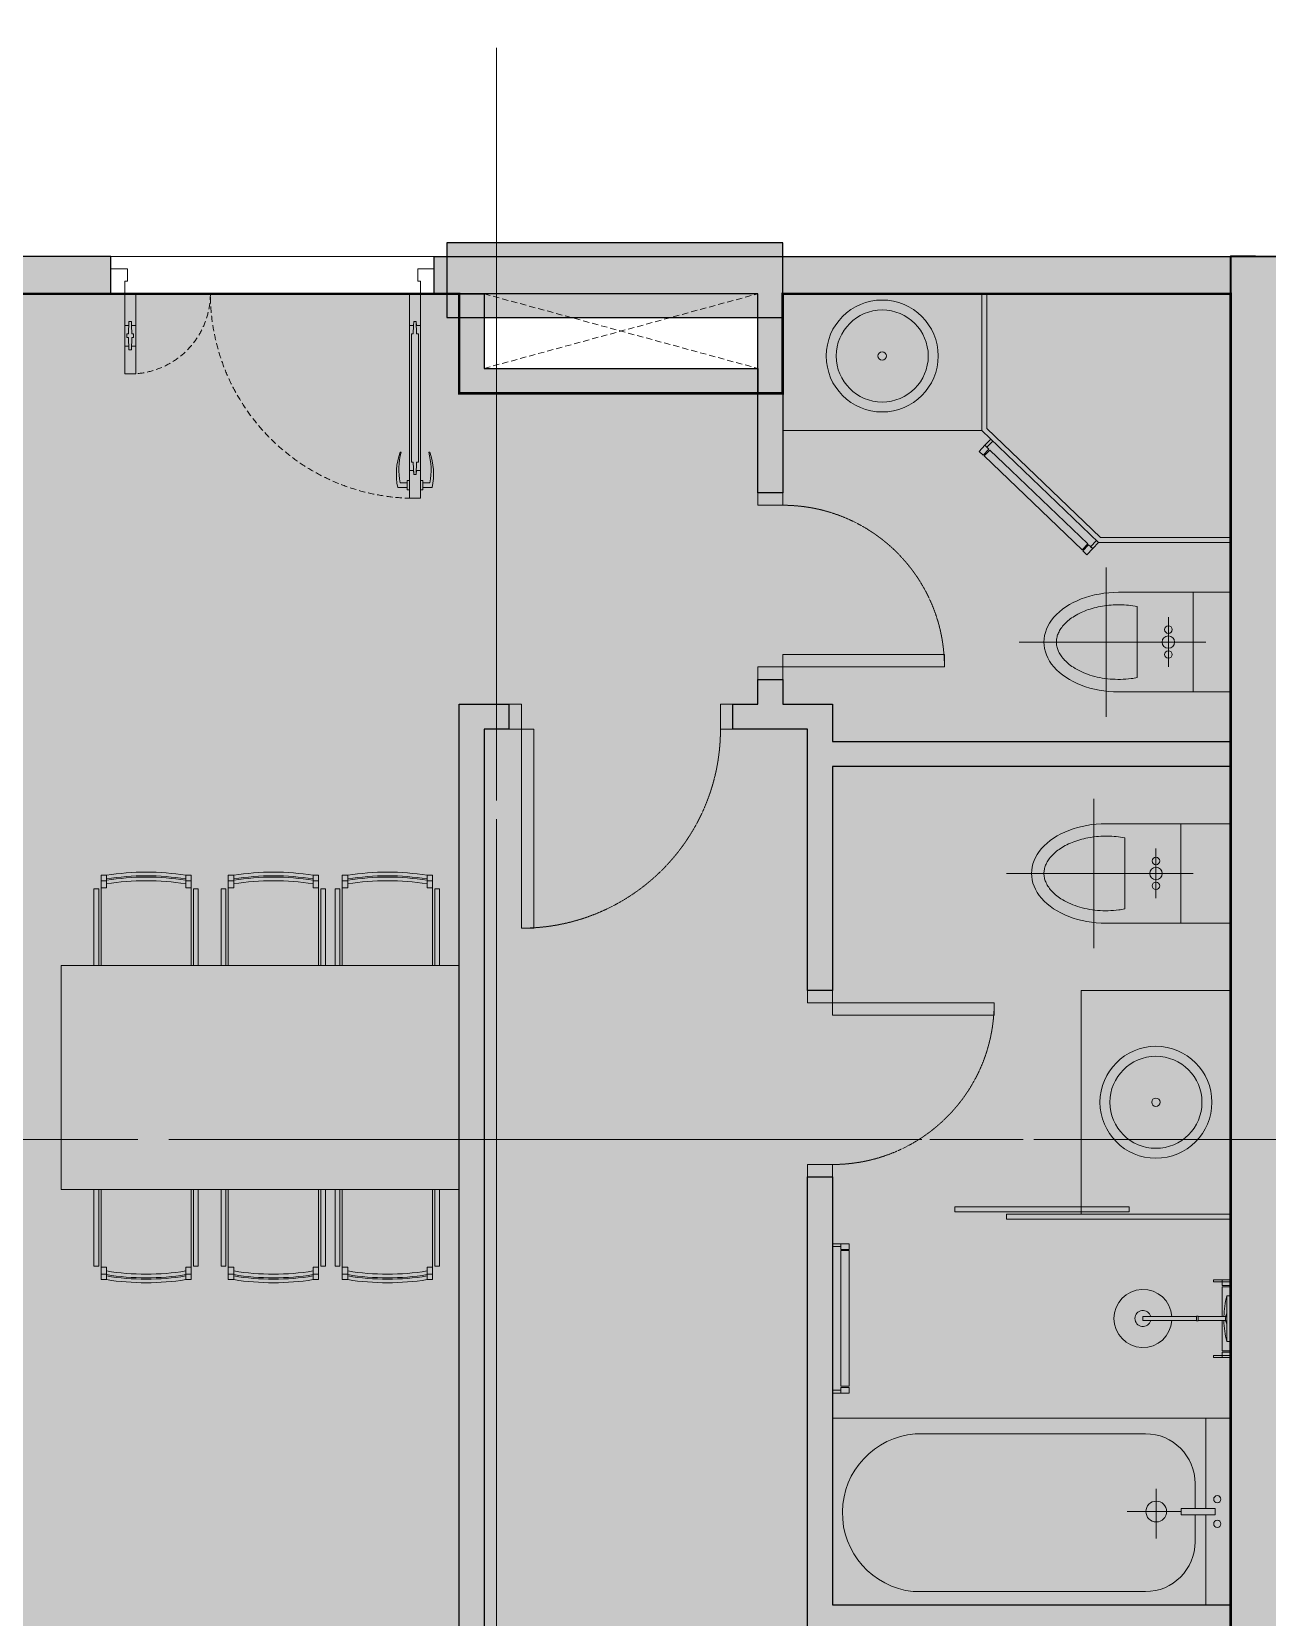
# Model space of a CAD drawing. Header units: millimetres. Extents: x -100356 to 314685, y 446 to 1273965.
# Drawn here: x 55873 to 60838, y 998062 to 1004435 of the extents above; entities that cross this region are included whole.
import ezdxf

# ---------------------------------------------------------------- set-up
doc = ezdxf.new("R2010")
doc.units = ezdxf.units.MM
for name, pattern in [('A1 - dp$0$DASHED2', [0.375, 0.25, -0.125]), ('CENTER', [2, 1.25, -0.25, 0.25, -0.25]), ('CENTER2', [28.575, 19.05, -3.175, 3.175, -3.175]), ('Kume - Grid Line', [10.5, 6, -1.25, 2, -1.25]), ('VL2 - tb$0$DASHED2', [0.375, 0.25, -0.125]), ('VL2 - tb$0$HIDDEN', [0.375, 0.25, -0.125])]:
    doc.linetypes.add(name, pattern=pattern)
for name, color, linetype, lineweight in [('@ color hatch', 7, 'Continuous', 13), ('A-_ANOT----_D', 7, 'Continuous', 5), ('A.Axis', 251, 'CENTER2', 13), ('A1 - dp$0$A.HACH 250', 250, 'Continuous', 5), ('A1 - dp$0$CUA', 5, 'Continuous', 9), ('A1 - dp$0$FURNITURE', 8, 'Continuous', 5), ('A1 - dp$0$TUONG 2', 2, 'Continuous', 25), ('A2 - dp$0$FURNITURE', 8, 'Continuous', 5), ('Hatch-wall', 251, 'Continuous', 5), ('KÍNH', 150, 'Continuous', 9), ('LC.HA', 250, 'Continuous', 9), ('LGI', 250, 'CENTER', 9), ('VL2 - tb$0$A.HACH 250', 250, 'Continuous', 5), ('VL2 - tb$0$CUA', 5, 'Continuous', 9), ('VL2 - tb$0$TUONG 2', 2, 'Continuous', 35), ('VL4 - dp$0$TUONG 2', 2, 'Continuous', 35)]:
    doc.layers.add(name, color=color, linetype=linetype, lineweight=lineweight)
doc.layers.add('STR', color=7, linetype='Continuous')
doc.styles.add('arial_eng', font='ARIALNI.TTF')

# ---------------------------------------------------------------- blocks, each defined once
blk = doc.blocks.new('VL3 - tb$0$1012')
for p, q in [((397.4, 222), (70.7, 222)), ((70.7, 222), (70.7, 202)), ((397.4, 202), (397.4, 222)), ((397.4, 192), (13.4, 192)), ((13.4, 192), (13.4, 169)), ((51.8, 169), (13.4, 169)), ((36.4, 169), (36.4, 192)), ((51.8, 169), (67.1, 169)), ((67.1, 169), (67.1, 192)), ((70.7, 202), (397.4, 202)), ((397.4, -192), (397.4, 192)), ((51.8, -169), (13.4, -169)), ((13.4, -169), (13.4, -192)), ((13.4, -192), (397.4, -192)), ((36.4, -192), (36.4, -169)), ((51.8, -169), (67.1, -169)), ((67.1, -192), (67.1, -169)), ((70.7, -202), (397.4, -202)), ((70.7, -222), (70.7, -202)), ((397.4, -202), (397.4, -222)), ((397.4, -222), (70.7, -222))]:
    blk.add_line(p, q)
at = {"extrusion": (-5.14472e-34, 5.14472e-34, -1)}
for centre, major_axis, start_param, end_param in [((1073.1, 0), (758.8, 758.8), 3.768877, 4.085105), ((1073.1, 0), (747.9, 747.9), 3.766561, 4.087421), ((1094.3, 0), (758.8, 758.8), 3.768877, 4.085105), ((1094.3, 0), (747.9, 747.9), 3.766561, 4.087421)]:
    blk.add_ellipse(centre, major_axis=major_axis, ratio=1, start_param=start_param, end_param=end_param, dxfattribs=at)
blk = doc.blocks.new('VL3 - tb$0$ban an 6')
blk.add_lwpolyline([(1600, 0), (0, 0), (0, -900), (1600, -900)], close=True)
at = {"extrusion": (2.97971e-18, 2.40137e-28, -1), "xscale": 0.9444444444444444, "yscale": 0.9444444444444444, "zscale": -0.9444444444444444, "rotation": 270}
for p in [(-341.9, 375.3), (-853.5, 375.3), (-1311.6, 375.3)]:
    blk.add_blockref('VL3 - tb$0$1012', p, dxfattribs=at)
at = {"xscale": 0.9444444444444444, "yscale": 0.9444444444444444, "zscale": 0.9444444444444444, "rotation": 90}
for p in [(341.9, -1275.3), (853.5, -1275.3), (1311.6, -1275.3)]:
    blk.add_blockref('VL3 - tb$0$1012', p, dxfattribs=at)
blk = doc.blocks.new('*U400')
for points in [[(0, 100), (50, 100), (50, 0), (0, 0)], [(850, 100), (900, 100), (900, 0), (850, 0)], [(50, 0), (100, 0), (100, -800), (50, -800)]]:
    blk.add_lwpolyline(points, close=True)
at = {"linetype": 'VL2 - tb$0$HIDDEN'}
blk.add_arc((50, 0), 800, 270, 0, dxfattribs=at)
blk = doc.blocks.new('A1 - dp$0$A$C6E1257E0')
at = {"linetype": 'Continuous'}
blk.add_lwpolyline([(30.5, 0), (64.5, 0), (64.5, 8.5), (30.5, 8.5)], close=True, dxfattribs=at)
blk.add_lwpolyline([(39, 8.5), (39, 42.5, -0.1327536), (166.5, 34), (166.5, 29.75, 0.1152164), (56, 34), (56, 8.5)], format="xyb", dxfattribs=at)
blk = doc.blocks.new('A1 - dp$0$cua vao can ho')
at = {"layer": 'A1 - dp$0$A.HACH 250', "linetype": 'A1 - dp$0$DASHED2', "ltscale": 100}
for centre, radius, start, end in [((-77.8, 0), 822.2, 88.45126, 179.99999), ((-1222.2, 0), 322.2, 0.00003, 93.95459)]:
    blk.add_arc(centre, radius, start, end, dxfattribs=at)
at = {"layer": 'A1 - dp$0$CUA'}
for p, q in [((-100, 127.8), (-100, 710.8)), ((-55.6, 127.8), (-55.6, 710.8)), ((-1244.4, 127.8), (-1244.4, 210.3)), ((-1200, 127.8), (-1200, 210.3))]:
    blk.add_line(p, q, dxfattribs=at)
for points in [[(-55.6, 821.9), (-55.6, 804.1), (-55.6, 710.8), (-72.2, 710.8), (-72.7, 726.4), (-82.8, 726.4), (-83.3, 710.8), (-100, 710.8), (-100, 821.9)], [(-72.7, 726.4), (-71.1, 676.4), (-63.9, 676.4), (-63.9, 161.1), (-71.1, 161.1), (-72.7, 111.1), (-82.8, 111.1), (-83.3, 127.8), (-84.4, 161.1), (-91.7, 161.1), (-91.7, 676.4), (-84.4, 676.4), (-82.8, 726.4)], [(-1244.4, 321.5), (-1244.4, 303.7), (-1244.4, 210.3), (-1227.8, 210.3), (-1227.3, 225.9), (-1217.2, 225.9), (-1216.7, 210.3), (-1200, 210.3), (-1200, 321.5)], [(-1227.3, 225.9), (-1228.9, 175.9), (-1236.1, 175.9), (-1236.1, 161.1), (-1228.9, 161.1), (-1227.3, 111.1), (-1217.2, 111.1), (-1216.7, 127.8), (-1215.6, 161.1), (-1208.3, 161.1), (-1208.3, 175.9), (-1215.6, 175.9), (-1217.2, 225.9)], [(-1216.7, 127.8), (-1217.2, 111.1), (-1227.3, 111.1), (-1227.8, 127.8), (-1244.4, 127.8), (-1244.4, 1.1), (-1244.4, 0), (-1200, 0), (-1200, 11.1), (-1200, 127.8)], [(-83.3, 127.8), (-82.8, 111.1), (-72.7, 111.1), (-72.2, 127.8), (-55.6, 127.8), (-55.6, 1.1), (-55.6, 0), (-100, 0), (-100, 11.1), (-100, 127.8)], [(-1233.3, -50), (-1244.4, -50), (-1244.4, 0), (-1300, 0), (-1300, -100), (-1275, -100), (-1233.3, -100)], [(-66.7, -50), (-55.6, -50), (-55.6, 0), (0, 0), (0, -100), (-25, -100), (-66.7, -100)]]:
    blk.add_lwpolyline(points, close=True, dxfattribs=at)
blk.add_lwpolyline([(-1244.4, 0), (-55.6, 0)], dxfattribs=at)
at = {"layer": 'A1 - dp$0$CUA', "yscale": 1.111111111007631, "zscale": 1.111111111007631}
for p, xscale, rotation in [((-100, 821.9), -1.111111111007631, 89.99998306033208), ((-55.6, 821.9), 1.111111111007631, 269.9999830603322)]:
    blk.add_blockref('A1 - dp$0$A$C6E1257E0', p, dxfattribs=dict(at, xscale=xscale, rotation=rotation))
blk = doc.blocks.new('*U213')
for points in [[(0, 100), (50, 100), (50, 0), (0, 0)], [(700, 100), (750, 100), (750, 0), (700, 0)], [(50, 0), (100, 0), (100, -650), (50, -650)]]:
    blk.add_lwpolyline(points, close=True)
at = {"linetype": 'VL2 - tb$0$HIDDEN'}
blk.add_arc((50, 0), 650, 270, 0, dxfattribs=at)
blk = doc.blocks.new('A1 - dp$0$A$C4168242D')
for points in [[(300, 750), (300, 0)], [(0, 400), (600, 400)], [(100, 350), (100, 50), (500, 50), (500, 350)], [(157.1, 275.5), (442.9, 275.5)], [(400, 150), (200, 150)]]:
    blk.add_lwpolyline(points)
for centre, radius in [((250, 150), 15), ((300, 150), 25), ((350, 150), 15)]:
    blk.add_circle(centre, radius)
blk.add_ellipse((300, 350), major_axis=(0, 300), ratio=0.666667, start_param=4.712389, end_param=7.853982)
blk.add_open_spline([(442.9, 275.5), (444.5, 283.4), (445.7, 291.4), (448.6, 313.5), (449.6, 327.6), (450.2, 356.1), (449.7, 370.4), (447.3, 398.6), (445.3, 412.5), (439.9, 439.6), (436.5, 452.7), (428.4, 477.8), (423.8, 489.7), (413.4, 512), (407.6, 522.4), (396.4, 539.6), (391.1, 546.8), (380.1, 559.9), (374.4, 565.7), (362.9, 575.9), (357.1, 580.3), (345.5, 587.6), (339.8, 590.6), (328.3, 595.4), (322.7, 597.1), (311.5, 599.4), (306, 600), (294.9, 600), (289.4, 599.5), (278.2, 597.3), (272.6, 595.7), (261.1, 591.1), (255.4, 588.1), (243.8, 580.9), (238, 576.6), (226.5, 566.5), (220.8, 560.8), (209.7, 547.9), (204.4, 540.8), (194.2, 525.3), (189.3, 516.9), (180.4, 498.9), (176.2, 489.4), (168.7, 469.5), (165.4, 459), (159.7, 437.4), (157.3, 426.3), (153.4, 403.6), (152, 392), (150.3, 368.5), (149.9, 356.7), (150.2, 333.1), (150.9, 321.3), (153.2, 298.1), (154.9, 286.7), (157.1, 275.5)], degree=3, knots=[4.428595, 4.428595, 4.428595, 4.428595, 4.521718, 4.521718, 4.681946, 4.681946, 4.842175, 4.842175, 5.002403, 5.002403, 5.162632, 5.162632, 5.32286, 5.32286, 5.483089, 5.483089, 5.615862, 5.615862, 5.748636, 5.748636, 5.88141, 5.88141, 6.014184, 6.014184, 6.146958, 6.146958, 6.279732, 6.279732, 6.412506, 6.412506, 6.545279, 6.545279, 6.678053, 6.678053, 6.810827, 6.810827, 6.943601, 6.943601, 7.076375, 7.076375, 7.209149, 7.209149, 7.341922, 7.341922, 7.474696, 7.474696, 7.60747, 7.60747, 7.740244, 7.740244, 7.873018, 7.873018, 8.005792, 8.005792, 8.137776, 8.137776, 8.137776, 8.137776])
blk = doc.blocks.new('A1 - dp$0$A$C722D3D91')
at = {"ltscale": 0.07}
for radius in [225, 185, 17]:
    blk.add_circle((0, 0), radius, dxfattribs=at)
blk = doc.blocks.new('A1 - dp$0$A$C487079A1')
for points in [[(33.8, 588.9), (33.8, 600.1), (0, 600.1), (0, 588.9)], [(67.6, 577.7), (67.6, 600.1), (33.8, 600.1), (33.8, 577.7)], [(33.8, 0), (33.8, 11.2), (0, 11.2), (0, 0)], [(67.6, 22.3), (67.6, 0), (33.8, 0), (33.8, 22.3)]]:
    blk.add_lwpolyline(points, close=True)
blk.add_lwpolyline([(33.7, 147.1), (33.7, 27.4), (67, 27.4), (67, 572.7), (33.7, 572.7), (33.7, 147.1)])
blk = doc.blocks.new('VL2 - tb$0$A$C4168242D')
for points in [[(300, 750), (300, 0)], [(0, 400), (600, 400)], [(100, 350), (100, 50), (500, 50), (500, 350)], [(157.1, 275.5), (442.9, 275.5)], [(400, 150), (200, 150)]]:
    blk.add_lwpolyline(points)
for centre, radius in [((250, 150), 15), ((300, 150), 25), ((350, 150), 15)]:
    blk.add_circle(centre, radius)
blk.add_ellipse((300, 350), major_axis=(0, 300), ratio=0.666667, start_param=4.712389, end_param=7.853982)
blk.add_open_spline([(442.9, 275.5), (444.5, 283.4), (445.7, 291.4), (448.6, 313.5), (449.6, 327.6), (450.2, 356.1), (449.7, 370.4), (447.3, 398.6), (445.3, 412.5), (439.9, 439.6), (436.5, 452.7), (428.4, 477.8), (423.8, 489.7), (413.4, 512), (407.6, 522.4), (396.4, 539.6), (391.1, 546.8), (380.1, 559.9), (374.4, 565.7), (362.9, 575.9), (357.1, 580.3), (345.5, 587.6), (339.8, 590.6), (328.3, 595.4), (322.7, 597.1), (311.5, 599.4), (306, 600), (294.9, 600), (289.4, 599.5), (278.2, 597.3), (272.6, 595.7), (261.1, 591.1), (255.4, 588.1), (243.8, 580.9), (238, 576.6), (226.5, 566.5), (220.8, 560.8), (209.7, 547.9), (204.4, 540.8), (194.2, 525.3), (189.3, 516.9), (180.4, 498.9), (176.2, 489.4), (168.7, 469.5), (165.4, 459), (159.7, 437.4), (157.3, 426.3), (153.4, 403.6), (152, 392), (150.3, 368.5), (149.9, 356.7), (150.2, 333.1), (150.9, 321.3), (153.2, 298.1), (154.9, 286.7), (157.1, 275.5)], degree=3, knots=[4.428595, 4.428595, 4.428595, 4.428595, 4.521718, 4.521718, 4.681946, 4.681946, 4.842175, 4.842175, 5.002403, 5.002403, 5.162632, 5.162632, 5.32286, 5.32286, 5.483089, 5.483089, 5.615862, 5.615862, 5.748636, 5.748636, 5.88141, 5.88141, 6.014184, 6.014184, 6.146958, 6.146958, 6.279732, 6.279732, 6.412506, 6.412506, 6.545279, 6.545279, 6.678053, 6.678053, 6.810827, 6.810827, 6.943601, 6.943601, 7.076375, 7.076375, 7.209149, 7.209149, 7.341922, 7.341922, 7.474696, 7.474696, 7.60747, 7.60747, 7.740244, 7.740244, 7.873018, 7.873018, 8.005792, 8.005792, 8.137776, 8.137776, 8.137776, 8.137776])
blk = doc.blocks.new('tam nam1500 plus 100')
for p, q in [((-1276.1, 321.7), (-342.6, 321.7)), ((-298.7, -91.8), (-298.7, 108.5)), ((-142.6, 12.9), (-142.6, 121.7)), ((-198.5, 0), (-415.4, 0)), ((-142.6, -112.7), (-142.6, -12.9)), ((-1267.8, -312.7), (-342.6, -312.7))]:
    blk.add_line(p, q)
for points in [[(-100, -12.9), (-100, -375), (-1600, -375), (-1600, 375), (-100, 375), (-100, 12.9)], [(-100, -12.9), (-100, -375), (0, -375), (0, 375), (-100, 375), (-100, 12.9)]]:
    blk.add_lwpolyline(points)
blk.add_lwpolyline([(-198.5, 12.9), (-61.4, 12.9), (-61.4, -12.9), (-198.5, -12.9)], close=True)
for centre, radius in [((-53.5, 49.4), 14.5), ((-298.7, 0), 41.7), ((-53.5, -49.4), 14.5)]:
    blk.add_circle(centre, radius)
for centre, radius, start, end in [((-1241.3, 4.9), 318.7, 96.26491, 265.2417), ((-342.6, 121.7), 200, 0, 90), ((-342.6, -112.7), 200, 270, 0)]:
    blk.add_arc(centre, radius, start, end)
blk = doc.blocks.new('A1 - dp$0$A$C588A0D6B')
for p, q in [((-121.7, -37.8), (122.5, -37.8)), ((-121.7, -58.7), (-121.7, -37.8)), ((122.5, -58.7), (-121.7, -58.7)), ((-11.5, -64.5), (-11.5, -211.1)), ((9.4, -64.8), (9.4, -211.1)), ((122.5, -37.8), (122.5, -58.7)), ((9.4, -211.1), (-11.5, -211.1)), ((9.4, -219.7), (-11.5, -219.7)), ((-11.5, -219.7), (-11.5, -507.4)), ((9.4, -219.7), (9.4, -507.4)), ((9.4, -507.4), (-11.5, -507.4))]:
    blk.add_line(p, q)
for points in [[(-177.9, -36.9), (-207.6, -36.9), (-207.6, -82), (-177.9, -82)], [(-207.6, -36.9), (-197.1, -36.9), (-197.1, -129.3), (-207.6, -129.3)], [(178.7, -36.9), (208.4, -36.9), (208.4, -82), (178.7, -82)], [(208.4, -36.9), (197.9, -36.9), (197.9, -129.3), (208.4, -129.3)]]:
    blk.add_lwpolyline(points, close=True)
blk.add_lwpolyline([(-11.5, -82.1), (-171.1, -82.1), (-171.1, -37.8), (171.9, -37.8), (171.9, -82.1), (9.4, -82.1)])
for centre, radius, start, end in [((0.4, 430.9), 504.6, 255.99431, 268.6524), ((0, 0), 65.5, 243.65518, 296.34482), ((0.4, 430.9), 504.6, 271.02355, 284.00569), ((-8.2, -215.4), 5.39, 127.25821, 232.74179), ((6.2, -215.4), 5.39, 307.25821, 52.74179), ((-1, -507.4), 155.5, 93.85009, 86.14991), ((-1, -507.4), 43, 104.0595, 75.9405)]:
    blk.add_arc(centre, radius, start, end)
blk = doc.blocks.new('VL2 - tb$0$A$C722D3D91')
at = {"ltscale": 0.07}
for radius in [225, 185, 17]:
    blk.add_circle((0, 0), radius, dxfattribs=at)
blk = doc.blocks.new('VL1 revised')
at = {"layer": '@ color hatch', "ltscale": 0.5}
h = blk.add_hatch(color=221, dxfattribs=at)
h.dxf.hatch_style = 1
h.paths.add_polyline_path([(-3100, -399.9), (-3100, 0.3), (-9300.4, 0.1), (-9300.4, -2399.9), (-10550.4, -2399.9), (-10550.4, -6549.8), (-9350.5, -6549.8), (-9350.5, -9449.6), (-6450.4, -9450), (-6450.4, -8149.8), (-2800, -8150.2), (-2800, -9450.2), (0, -9450.2), (0, -4519.8), (0, -4519.8), (0, 0.1), (-1800, 0.1), (-1800, -399.9)])
h.paths.add_polyline_path([(-10750.4, -2199.9), (-9500.4, -2199.9), (-9500.4, 0.1), (-10750.4, 0.1)])
h.paths.add_polyline_path([(-3100, -8349.8), (-6250.4, -8349.8), (-6250.4, -9650.2), (-3100, -9650.2)])
at = {"layer": 'Hatch-wall', "ltscale": 0.5}
h = blk.add_hatch(color=256, dxfattribs=at)
h.dxf.hatch_style = 1
h.paths.add_polyline_path([(-3100, -8150.2), (-3100, -1649.9), (-2900, -1649.9), (-2900, -1749.9), (-3000, -1749.9), (-3000, -8150.2), (-2800, -8150.2), (-2800, -9450.2), (-2550, -9450.2), (-2550, -9650.2), (-3100, -9650.2), (-3100, -8349.8), (-3629.1, -8349.8), (-3629.1, -8149.8)])
h.paths.add_polyline_path([(-6450.4, -9450), (-6450.4, -8649.8), (-6450.4, -6049.8), (-6550.4, -6049.8), (-6550.4, -5949.8), (-6350.4, -5949.8), (-6350.4, -8149.8), (-6029.1, -8149.8), (-6029.1, -8349.8), (-6250.4, -8349.8), (-6250.4, -9649.8), (-6800.4, -9649.8), (-6800.4, -9450)])
h.paths.add_polyline_path([(-7650.4, -4949.8), (-7550.4, -4949.8), (-7550.4, -4799.9), (-6029.1, -4799.9), (-6029.1, -4699.9), (-6929.1, -4699.9), (-6929.1, -1749.9), (-6029.1, -1749.9), (-6029.1, -1649.9), (-7029.1, -1649.9), (-7029.1, -2299.9), (-9300.4, -2299.9), (-9300.4, -1649.9), (-9500.4, -1649.9), (-9500.4, -2199.9), (-10550.4, -2199.9), (-10550.4, -2399.9), (-7029.1, -2399.9), (-7029.1, -4699.9), (-7650.4, -4699.9)])
h.paths.add_polyline_path([(-8900.4, -9649.8), (-8900.4, -9450), (-9350.4, -9450), (-9350.4, -6049.8), (-7450.4, -6049.8), (-7450.4, -5949.8), (-7550.4, -5949.8), (-7550.4, -5849.8), (-7650.4, -5849.8), (-7650.4, -5949.8), (-9450.4, -5949.8), (-9450.4, -6549.8), (-9550.5, -6549.8), (-9550.5, -8150.2), (-9550.4, -9649.8)])
h.paths.add_polyline_path([(-10750.4, -5849.8), (-10550.5, -5849.8), (-10550.4, -6549.8), (-10450.5, -6549.8), (-10450.5, -6749.8), (-10550.4, -6749.8), (-10550.4, -6752.8), (-10750.4, -6752.8)])
h.paths.add_polyline_path([(-4500, 150.1), (-10750.4, 150.1), (-10750.4, 0.1), (-10550.4, 0.1), (-10550.4, 0.1), (-9500.4, 0.1), (-9500.4, -649.9), (-9300.4, -649.9), (-9300.4, 0.1), (-4500, 0)])
edge = h.paths.add_edge_path()
edge.add_line((0, -4519.8), (-400, -4519.8))
edge.add_line((-400, -4519.8), (-400, -3699.8))
edge.add_line((-400, -3699.8), (0, -3699.8))
edge.add_line((0, -3699.8), (0, -1899.8))
edge.add_line((0, -1899.8), (-1600, -1899.8))
edge.add_line((-1600, -1899.8), (-1600, -2799.8))
edge.add_line((-1600, -2799.8), (-1700, -2799.8))
edge.add_line((-1700, -2799.8), (-1700, -1899.8))
edge.add_line((-1700, -1899.8), (-2000, -1899.8))
edge.add_line((-2000, -1899.8), (-2000, -1799.8))
edge.add_line((-2000, -1799.8), (-1900, -1799.8))
edge.add_line((-1900, -1799.8), (-1900, -1699.8))
edge.add_line((-1900, -1699.8), (-1800, -1699.8))
edge.add_line((-1800, -1699.8), (-1800, -1799.8))
edge.add_line((-1800, -1799.8), (0, -1799.8))
edge.add_line((0, -1799.8), (0, 0.1))
edge.add_line((0, 0.1), (-1800, 0.1))
edge.add_line((-1800, 0.1), (-1800, -949.8))
edge.add_line((-1800, -949.8), (-1900, -949.8))
edge.add_line((-1900, -949.8), (-1900, 0.1))
edge.add_line((-1900, 0.1), (-3100, 0.1))
edge.add_line((-3100, 0.1), (-3100, 150.2))
edge.add_line((-3100, 150.2), (0, 150.2))
edge.add_line((0, 150.2), (200, 150.2))
edge.add_line((200, 150.2), (200, -9649.8))
edge.add_line((200, -9649.8), (-450, -9649.8))
edge.add_line((-450, -9649.8), (-450, -9449.8))
edge.add_line((-450, -9449.8), (0, -9449.8))
edge.add_line((0, -9449.8), (0, -5369.8))
edge.add_line((0, -5369.8), (-1700, -5369.8))
edge.add_line((-1700, -5369.8), (-1700, -3549.8))
edge.add_line((-1700, -3549.8), (-1600, -3549.8))
edge.add_line((-1600, -3549.8), (-1600, -5269.8))
edge.add_line((-1600, -5269.8), (0, -5269.8))
edge.add_line((0, -5269.8), (0, -4519.8))
h = blk.add_hatch(color=256, dxfattribs=at)
h.dxf.hatch_style = 1
h.paths.add_polyline_path([(0, -3799.8), (0, -4419.8), (0, -4419.8), (0, -3799.8)], flags=17)
h.paths.add_polyline_path([(0, -3699.8), (0, -4519.8), (0, -4519.8), (0, -5269.8), (-1600, -5269.8), (-1600, -3549.8), (-1700, -3549.8), (-1700, -5369.8), (0, -5369.8), (0, -9449.8), (-450, -9449.8), (-450, -9649.8), (200, -9649.8), (200, 150.2), (0, 150.2), (-3200, 150.2), (-3200, 0.1), (-1900, 0.1), (-1900, -799.9), (-1800, -799.9), (-1800, 0.1), (0, 0.1), (0, -1799.8), (-1600, -1799.8), (-1600, -1649.9), (-1800, -1649.9), (-1800, -1549.9), (-1900, -1549.9), (-1900, -1649.9), (-2000, -1649.9), (-2000, -1749.9), (-1700, -1749.9), (-1700, -2799.8), (-1600, -2799.8), (-1600, -1899.8), (0, -1899.8), (0, -3699.8)])
h = blk.add_hatch(color=256, dxfattribs=at)
h.dxf.hatch_style = 1
h.paths.add_polyline_path([(-1900, -399.9), (-1900, -299.9), (-1900, -399.9), (-3100, -399.9), (-3100, 0.3), (-3000, 0.3), (-3000, -299.7), (-1900, -299.7)])
at = {"layer": '@ color hatch', "color": 250, "ltscale": 10, "const_width": 10}
blk.add_lwpolyline([(-3100, -399.9), (-3100, 0.3), (-9300.4, 0.1), (-9300.4, -2399.9), (-10550.4, -2399.9), (-10550.4, -6549.8), (-9350.5, -6549.8), (-9350.5, -9449.6), (-6450.4, -9450), (-6450.4, -8149.8), (-2800, -8150.2), (-2800, -9450.2), (0, -9450.2), (0, -4519.8), (0, -4519.8), (0, 0.1), (-1800, 0.1), (-1800, -399.9)], close=True, dxfattribs=at)
at = {"layer": 'A1 - dp$0$FURNITURE'}
for points in [[(-1800, 0.1), (-1800, -549.9), (-1000, -549.9), (-1000, 0.1)], [(-150, -1199.8), (0, -1199.8), (0, -1599.8), (-150, -1599.8)], [(0, -2529.8), (0, -2129.8), (-200, -2129.8), (-200, -2529.8)]]:
    blk.add_lwpolyline(points, close=True, dxfattribs=at)
at = {"layer": 'A1 - dp$0$TUONG 2', "ltscale": 0.5, "elevation": 0}
for points in [[(-4500, 150.1), (-10750.4, 150.1), (-10750.4, 0.1), (-10550.4, 0.1), (-10550.4, 0.1), (-9500.4, 0.1), (-9500.4, -649.9), (-9300.4, -649.9), (-9300.4, 0.1), (-4500, 0.1)], [(-3100, -8150.2), (-3100, -1649.9), (-2900, -1649.9), (-2900, -1749.9), (-3000, -1749.9), (-3000, -8150.2), (-2800, -8150.2), (-2800, -9450.2), (-2550, -9450.2), (-2550, -9650.2), (-3100, -9650.2), (-3100, -8349.8), (-3629.1, -8349.8), (-3629.1, -8149.8)]]:
    blk.add_lwpolyline(points, close=True, dxfattribs=at)
at = {"layer": 'A1 - dp$0$TUONG 2', "ltscale": 0.5}
for points in [[(0, -4519.8), (0, -4519.8), (0, -3699.8), (0, -3699.8), (0, -1899.8), (-1600, -1899.8), (-1600, -2799.8), (-1700, -2799.8), (-1700, -1749.9), (-2000, -1749.9), (-2000, -1649.9), (-1900, -1649.9), (-1900, -1549.9), (-1800, -1549.9), (-1800, -1649.9), (-1600, -1649.9), (-1600, -1799.8), (0, -1799.8), (0, 0.1), (-1800, 0.1), (-1800, -799.9), (-1900, -799.9), (-1900, 0.1), (-3200, 0.1), (-3200, 150.2), (0, 150.2), (200, 150.2)], [(200, -9649.8), (-450, -9649.8), (-450, -9449.8), (0, -9449.8), (0, -5369.8), (-1700, -5369.8), (-1700, -3549.8), (-1600, -3549.8), (-1600, -5269.8), (0, -5269.8), (0, -4519.8)], [(0, -1799.8), (0, -999.8)]]:
    blk.add_lwpolyline(points, dxfattribs=at)
blk.add_lwpolyline([(-1900, -399.9), (-1900, -299.9), (-1900, -399.9), (-3100, -399.9), (-3100, 0.3), (-3000, 0.3), (-3000, -299.7), (-1900, -299.7)], close=True, dxfattribs=at)
at = {"layer": 'A2 - dp$0$FURNITURE'}
blk.add_lwpolyline([(0, -2799.8), (-600, -2799.8), (-600, -3699.8), (-600, -3699.8), (0, -3699.8)], close=True, dxfattribs=at)
at = {"layer": 'KÍNH'}
for points in [[(0, -999.8), (-530.8, -999.8), (-1000, -549.9), (-1000, 0.1)], [(0, -979.8), (-522.8, -979.8), (-980, -541.4), (-980, 0.1)]]:
    blk.add_lwpolyline(points, dxfattribs=at)
at = {"layer": 'VL2 - tb$0$A.HACH 250', "linetype": 'VL2 - tb$0$DASHED2', "ltscale": 100}
for points in [[(-3000, -299.7), (-1900, 0.1)], [(-3000, 0.1), (-1900, -299.7)]]:
    blk.add_lwpolyline(points, dxfattribs=at)
at = {"layer": 'VL2 - tb$0$CUA', "elevation": 0}
for points in [[(-1108.1, -3669.8), (-408.1, -3669.8), (-408.1, -3689.8), (-1108.1, -3689.8)], [(-899.9, -3719.8), (0, -3719.8), (0, -3699.8), (-899.9, -3699.8)]]:
    blk.add_lwpolyline(points, close=True, dxfattribs=at)
at = {"layer": 'VL2 - tb$0$TUONG 2', "ltscale": 0.5, "elevation": 0}
blk.add_lwpolyline([(0, -5269.8), (0, -4519.8)], dxfattribs=at)
blk.add_lwpolyline([(0, -5269.8), (0, -4519.8)], dxfattribs=at)
at = {"layer": 'A1 - dp$0$FURNITURE'}
for name, p, xscale, rotation in [('A1 - dp$0$A$C722D3D91', (-1400, -249.9), -0.999999999999999, 269.9999830603321), ('A1 - dp$0$A$C4168242D', (-100, -1099.8), -0.999999999999999, 89.99998306033216), ('A1 - dp$0$A$C487079A1', (-1600, -3818.6, 0), -0.999999999999998, 179.9999303536725)]:
    blk.add_blockref(name, p, dxfattribs=dict(at, xscale=xscale, rotation=rotation))
at = {"layer": 'A1 - dp$0$FURNITURE', "extrusion": (-2.97971e-18, 7.06832e-28, -1), "zscale": -1, "rotation": 270}
blk.add_blockref('VL2 - tb$0$A$C4168242D', (150, -2029.8), dxfattribs=at)
at = {"layer": 'A1 - dp$0$FURNITURE'}
blk.add_blockref('VL3 - tb$0$ban an 6', (-4700, -2699.9), dxfattribs=at)
at = {"layer": 'A1 - dp$0$FURNITURE', "extrusion": (-2.97971e-18, 1.00967e-28, -1), "zscale": -1, "rotation": 180}
blk.add_blockref('VL2 - tb$0$A$C722D3D91', (300, -3249.8), dxfattribs=at)
at = {"layer": 'A1 - dp$0$FURNITURE', "extrusion": (-5.27555e-19, -5.65041e-18, -1), "xscale": -0.7500000000000004, "yscale": 0.7500000000000004, "zscale": -0.7500000000000004, "rotation": 89.99993035367226}
blk.add_blockref('A1 - dp$0$A$C588A0D6B', (-28.3, -4119.5), dxfattribs=at)
at = {"layer": 'A1 - dp$0$TUONG 2', "extrusion": (0, 0, -1), "zscale": -1, "rotation": 180}
blk.add_blockref('A1 - dp$0$cua vao can ho', (3200, 0.3, 0), dxfattribs=at)
at = {"layer": 'A2 - dp$0$FURNITURE', "xscale": -1, "rotation": 180}
blk.add_blockref('tam nam1500 plus 100', (0, -4894.8, 0), dxfattribs=at)
at = {"layer": 'KÍNH', "extrusion": (-1.15058e-16, 7.98209e-17, -1), "xscale": -1, "zscale": -1, "rotation": 133.7993042845463}
blk.add_blockref('A1 - dp$0$A$C487079A1', (964, -584.5), dxfattribs=at)
at = {"layer": 'VL2 - tb$0$CUA', "rotation": 90}
blk.add_blockref('*U213', (-1800, -1549.9, 0), dxfattribs=at)
at = {"layer": 'VL2 - tb$0$CUA'}
blk.add_blockref('*U400', (-2900, -1749.9), dxfattribs=at)
at = {"layer": 'VL2 - tb$0$CUA', "xscale": -1, "rotation": 90}
blk.add_blockref('*U213', (-1600, -2799.8), dxfattribs=at)
at = {"color": 1, "ltscale": 0.5, "style": 'arial_eng'}
blk.add_attdef('AC', (-10424.1, -1988.6, 0), '', height=300, rotation=0.00001, dxfattribs=at)
blk = doc.blocks.new('grid tower')
at = {"layer": 'A.Axis', "linetype": 'Kume - Grid Line', "lineweight": 9, "ltscale": 100}
for p, q in [((16899.8, 38386.8), (16899.8, -18372.7)), ((48341.2, 25049.9), (-14918.8, 25049.9))]:
    blk.add_line(p, q, dxfattribs=at)
blk = doc.blocks.new('VL2 - tb')
at = {"layer": 'Hatch-wall', "ltscale": 0.5}
h = blk.add_hatch(color=256, dxfattribs=at)
h.dxf.hatch_style = 1
h.paths.add_polyline_path([(9500, 175), (10120, 175)], flags=16)
h.paths.add_polyline_path([(9000.1, 6600.1), (8750.2, 6600.1), (8750.2, 6400.1), (8900.1, 6400.1), (8900.1, 5950.1), (9850, 5950.1), (9850, 3075), (9750, 3075), (9750, 2975), (9850, 2975), (9850, 2875), (9950, 2875), (9950, 2975), (10550, 2975), (10550, 3075), (9950, 3075), (9950, 5950.1), (10550, 5950.1), (10550, 6050.1), (9000, 6050.1)], flags=16)
h.paths.add_polyline_path([(6400, 6050.1), (6400, 2975), (8850, 2975), (8850, 3075), (6500, 3075), (6500, 6400.1), (6650.2, 6400.1), (6650.2, 6600.1), (6600, 6600.1), (6600, 9825), (6400, 9825), (6400, 8525), (6400, 8325)], flags=17)
h.paths.add_polyline_path([(3100, 9625), (2700, 9625), (2700, 9825), (3300, 9825), (3300, 8525), (4000, 8525), (4000, 8325), (3200, 8325), (3200, 5625), (3100, 5625)], flags=17)
h.paths.add_polyline_path([(100, 1875), (100, 1875), (100, 1375), (100, 1375)], flags=16)
edge = h.paths.add_edge_path()
edge.add_line((12250, 9625), (12250, 6050.1))
edge.add_line((12250, 6050.1), (11650, 6050.1))
edge.add_line((11650, 6050.1), (11650, 5950.1))
edge.add_line((11650, 5950.1), (12250, 5950.1))
edge.add_line((12250, 5950.1), (12250, 3075))
edge.add_line((12250, 3075), (11650, 3075))
edge.add_line((11650, 3075), (11650, 2975))
edge.add_line((11650, 2975), (12250, 2975))
edge.add_line((12250, 2975), (12250, 1875))
edge.add_line((12250, 1875), (11070, 1875))
edge.add_line((11070, 1875), (11070, 1775))
edge.add_line((11070, 1775), (12250, 1775))
edge.add_line((12250, 1775), (12250, 175))
edge.add_line((12250, 175), (10220, 175))
edge.add_line((10220, 175), (9400, 175))
edge.add_line((9400, 175), (8650, 175))
edge.add_line((8650, 175), (8650, 1775))
edge.add_line((8650, 1775), (10320, 1775))
edge.add_line((10320, 1775), (10320, 1875))
edge.add_line((10320, 1875), (9950, 1875))
edge.add_line((9950, 1875), (9950, 1975))
edge.add_line((9950, 1975), (9850, 1975))
edge.add_line((9850, 1975), (9850, 1875))
edge.add_line((9850, 1875), (7350, 1875))
edge.add_line((7350, 1875), (7350, 1775))
edge.add_line((7350, 1775), (8550, 1775))
edge.add_line((8550, 1775), (8550, 175))
edge.add_line((8550, 175), (6500, 175))
edge.add_line((6500, 175), (6500, 1775))
edge.add_line((6500, 1775), (6600, 1775))
edge.add_line((6600, 1775), (6600, 1875))
edge.add_line((6600, 1875), (6500, 1875))
edge.add_line((6500, 1875), (6400, 1875))
edge.add_line((6400, 1875), (6400, 175))
edge.add_line((6400, 175), (6300, 175))
edge.add_line((6300, 175), (6300, 25))
edge.add_line((6300, 25), (12450, 25))
edge.add_line((12450, 25), (12450, 9825))
edge.add_line((12450, 9825), (11600, 9825))
edge.add_line((11600, 9825), (11600, 9625))
edge.add_line((11600, 9625), (12250, 9625))
edge.add_line((8750.2, 6600.1), (8800.2, 6600.1))
edge.add_line((8800.2, 6600.1), (8800, 9825))
edge.add_line((8800, 9825), (9500, 9825))
edge.add_line((9500, 9825), (9500, 9625))
edge.add_line((9500, 9625), (9100, 9625))
edge.add_line((9100, 9625), (9100, 8325))
edge.add_line((9100, 8325), (9000, 8325))
edge.add_line((9000, 8325), (9000, 6900.1))
h.paths.add_polyline_path([(4500, 175), (4600, 175), (4600, 175), (4700, 175), (4700, 25), (-100, 25), (-100, 9825), (600, 9825), (600, 9625), (100, 9625), (100, 6325), (2200, 6325), (2200, 6125), (2100, 6125), (2100, 6225), (100, 6225), (100, 4625), (2100, 4625), (2100, 5375), (2200, 5375), (2200, 4625), (3100, 4625), (3100, 4725), (3200, 4725), (3200, 4525), (100, 4525), (100, 1975), (850, 1975), (850, 1875), (100, 1875), (100, 1275), (100, 1275), (100, 175), (1700, 175), (1700, 1875), (1600, 1875), (1600, 1975), (1800, 1975), (1800, 175), (4500, 175)])
h = blk.add_hatch(color=256, dxfattribs=at)
h.dxf.hatch_style = 1
h.paths.add_polyline_path([(12450, 9825), (11600, 9825), (11600, 9625), (12250, 9625), (12250, 6050.1), (11650, 6050.1), (11650, 5950.1), (12250, 5950.1), (12250, 3075), (11650, 3075), (11650, 2975), (12250, 2975), (12250, 1875), (11070, 1875), (11070, 1775), (12250, 1775), (12250, 175), (10220, 175), (9400, 175), (8650, 175), (8650, 1775), (10320, 1775), (10320, 1875), (9950, 1875), (9950, 1975), (9850, 1975), (9850, 1875), (7350, 1875), (7350, 1775), (8550, 1775), (8550, 175), (6500, 175), (6500, 1775), (6600, 1775), (6600, 1875), (6500, 1875), (6400, 1875), (6400, 175), (6000, 175), (6000, 25), (12450, 25)])
h.paths.add_polyline_path([(10120, 175), (9500, 175)], flags=16)
at = {"layer": 'A1 - dp$0$TUONG 2', "ltscale": 0.5}
blk.add_lwpolyline([(6000, 25), (12450, 25), (12450, 9825), (11600, 9825)], dxfattribs=at)
blk = doc.blocks.new('X-GRID')
at = {"layer": 'LGI', "ltscale": 1500}
for p, q in [((-25500, 49486.8), (-25500, -7272.6)), ((5008.8, 36150), (-57318.6, 36150))]:
    blk.add_line(p, q, dxfattribs=at)
blk = doc.blocks.new('f23 grid column')
at = {"layer": 'LC.HA'}
h = blk.add_hatch(color=256, dxfattribs=at)
h.dxf.hatch_style = 1
h.paths.add_polyline_path([(-10055.1, -21807.4), (-10055.1, -21507.4), (-11405, -21507.4), (-11405, -21807.4)])
at = {"layer": 'STR', "ltscale": 1000, "elevation": 0}
blk.add_lwpolyline([(-10055.1, -21807.4), (-10055.1, -21507.4), (-11405, -21507.4), (-11405, -21807.4)], close=True, dxfattribs=at)
at = {"rotation": 180}
blk.add_blockref('X-GRID', (-36705, 11038.5, 0), dxfattribs=at)

msp = doc.modelspace()

# ---------------------------------------------------------------- linework, layer by layer
at = {"elevation": 0}
msp.add_lwpolyline([(38940.9, 1026531.8), (72090.9, 1026606.7), (72090.9, 1025106.8), (71940.7, 1025031.7), (71940.7, 1005031.7), (72090.7, 1005031.7), (72090.7, 1003529.7), (49940.1, 1003531.9), (49940.5, 1005132), (59640.9, 1005181.8), (59640.9, 1005032.2), (70440.7, 1005031.8), (70440.9, 1010307.5), (63470.9, 1010307.5), (63470.9, 1022411.7), (62190.5, 1022431.7), (62190.5, 1025031.8), (46440.9, 1025028.9), (46565.9, 1017328.9), (42270, 1017329), (42270.7, 1025028.9), (38940.9, 1025031.8)], close=True, dxfattribs=at)
at = {"layer": 'VL4 - dp$0$TUONG 2', "ltscale": 0.5, "elevation": 0}
msp.add_lwpolyline([(60790.8, 1003531.8), (60690.8, 1003531.8), (60690.8, 993731.8), (60790.8, 993731.8)], dxfattribs=at)

# ---------------------------------------------------------------- block references
msp.add_blockref('f23 grid column', (68945.9, 1025093.5, 0))
at = {"layer": 'A-_ANOT----_D', "rotation": 180}
msp.add_blockref('grid tower', (74640.7, 1025031.8, 0), dxfattribs=at)
at = {"layer": 'A1 - dp$0$TUONG 2'}
msp.add_blockref('VL1 revised', (60690.8, 1003381.6, 0), dxfattribs=at)
at = {"layer": 'A1 - dp$0$TUONG 2', "rotation": 180}
msp.add_blockref('VL2 - tb', (73140.8, 1003556.8, 0), dxfattribs=at)

doc.saveas('drawing.dxf')
